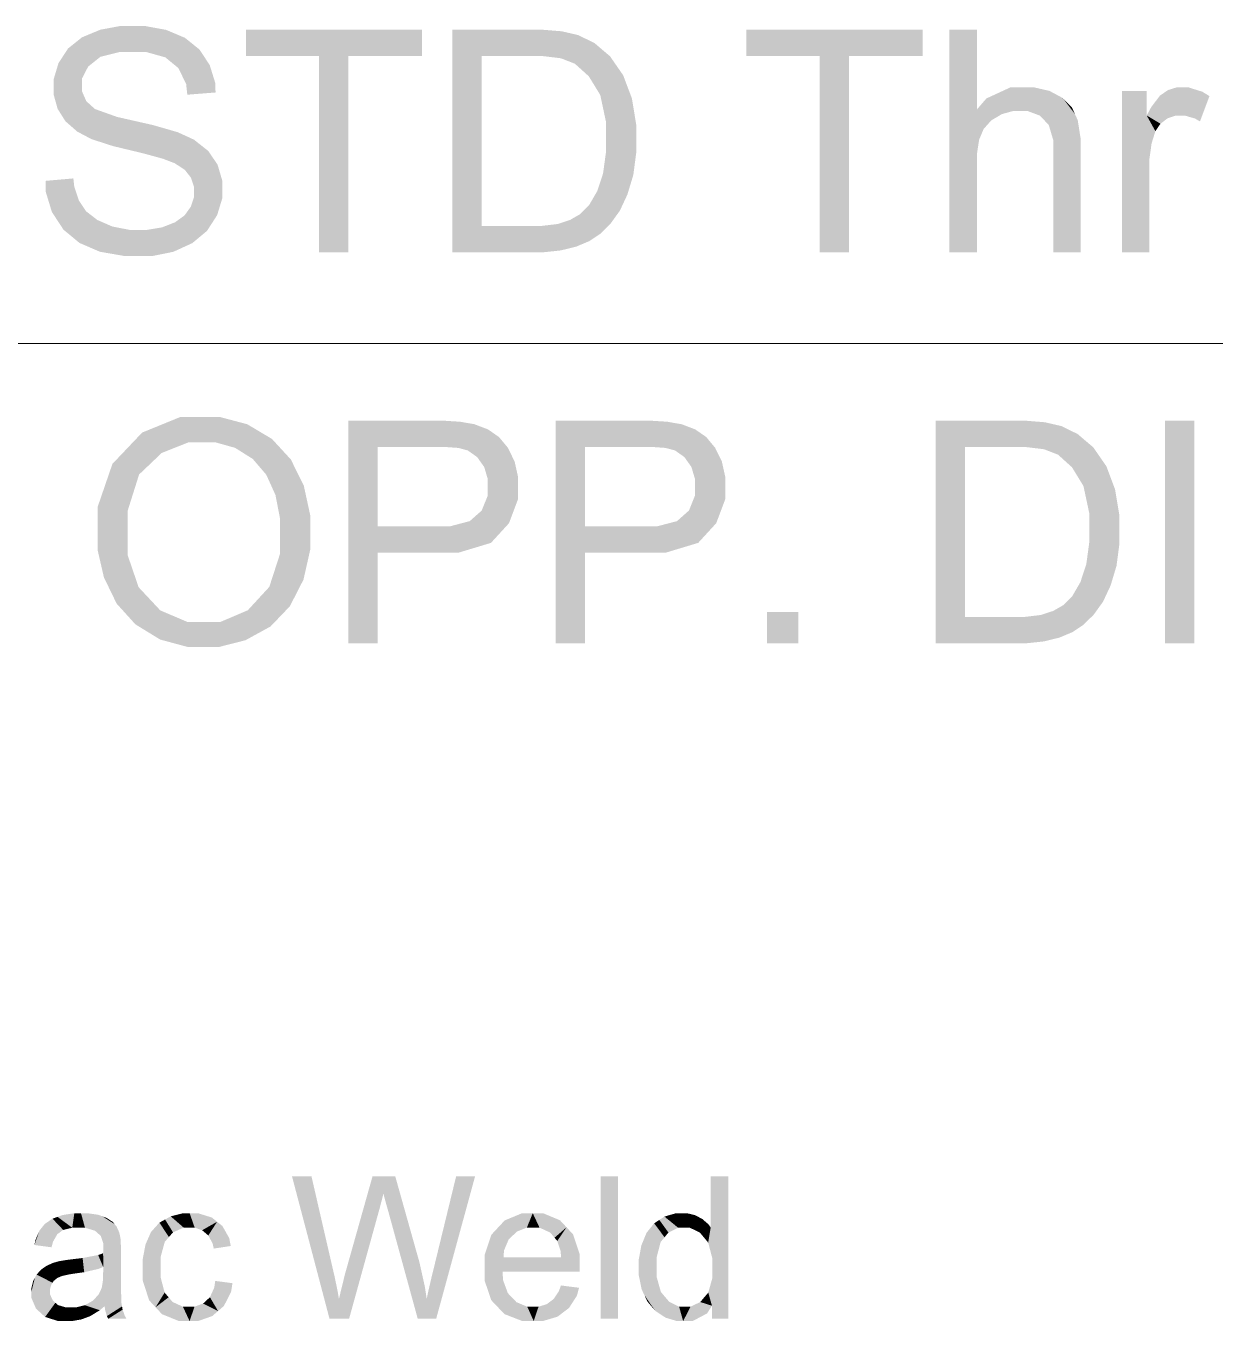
# Model space of a CAD drawing. Header units: millimetres. Extents: x 2 to 579, y 1 to 405.
# Drawn here: x 223.32 to 230.53, y 93.76 to 101.61 of the extents above; entities that cross this region are included whole.
import ezdxf

# ---------------------------------------------------------------- set-up
doc = ezdxf.new("R2010")
doc.units = ezdxf.units.MM
doc.linetypes.add('XKITLINE00', pattern=[0])
doc.layers.add('LinkedObject', color=7, linetype='Continuous', lineweight=0)

# ---------------------------------------------------------------- blocks, each defined once
blk = doc.blocks.new('*A4')
at = {"layer": 'LinkedObject'}
for points in [[(223.6562, 101.545), (223.7302, 101.3968), (223.5716, 101.4775)], [(223.7672, 101.4265), (223.6562, 101.545), (223.7119, 101.5681)], [(223.7302, 101.3968), (223.6562, 101.545), (223.7672, 101.4265)], [(223.7675, 101.5911), (223.8852, 101.4562), (223.7119, 101.5681)], [(223.7119, 101.5681), (223.8852, 101.4562), (223.7672, 101.4265)], [(223.8912, 101.6142), (223.8852, 101.4562), (223.7675, 101.5911)], [(223.9593, 101.6142), (223.8852, 101.4562), (223.8912, 101.6142)], [(223.8852, 101.4562), (223.9593, 101.6142), (223.9662, 101.4562)], [(223.9593, 101.6142), (224.0439, 101.4562), (223.9662, 101.4562)], [(224.1665, 101.59), (223.9593, 101.6142), (224.0343, 101.6142)], [(224.2238, 101.5658), (223.9593, 101.6142), (224.1665, 101.59)], [(224.1615, 101.4235), (223.9593, 101.6142), (224.2238, 101.5658)], [(224.0439, 101.4562), (223.9593, 101.6142), (224.1615, 101.4235)], [(224.2238, 101.5658), (224.2013, 101.3907), (224.1615, 101.4235)], [(224.281, 101.5416), (224.2013, 101.3907), (224.2238, 101.5658)], [(224.2013, 101.3907), (224.281, 101.5416), (224.2411, 101.358)], [(224.2411, 101.358), (224.281, 101.5416), (224.3999, 101.4234)], [(224.3999, 101.4234), (224.281, 101.5416), (224.3691, 101.4704)], [(224.6497, 101.5912), (225.0939, 101.4319), (224.6497, 101.4319)], [(225.2721, 101.4319), (225.0939, 101.4319), (224.6497, 101.5912)], [(225.2721, 101.4319), (224.6497, 101.5912), (225.7189, 101.5912)], [(225.2721, 101.4319), (225.7189, 101.5912), (225.7189, 101.4319)], [(225.9025, 101.5912), (226.0807, 101.4319), (225.9025, 100.2412)], [(226.3644, 101.4319), (225.9025, 101.5912), (226.3672, 101.5912)], [(226.0807, 101.4319), (225.9025, 101.5912), (226.3644, 101.4319)], [(226.3672, 101.5912), (226.444, 101.4319), (226.3644, 101.4319)], [(226.4458, 101.5912), (226.444, 101.4319), (226.3672, 101.5912)], [(226.4458, 101.5912), (226.5596, 101.4181), (226.444, 101.4319)], [(226.5659, 101.5815), (226.5596, 101.4181), (226.4458, 101.5912)], [(226.6073, 101.5719), (226.5596, 101.4181), (226.5659, 101.5815)], [(226.6073, 101.5719), (226.5955, 101.4043), (226.5596, 101.4181)], [(226.5955, 101.4043), (226.6073, 101.5719), (226.6452, 101.3849)], [(226.7641, 101.5102), (226.6073, 101.5719), (226.6652, 101.5585)], [(226.8051, 101.4752), (226.6073, 101.5719), (226.7641, 101.5102)], [(226.7297, 101.3087), (226.6073, 101.5719), (226.8051, 101.4752)], [(226.6452, 101.3849), (226.6073, 101.5719), (226.7297, 101.3087)], [(227.6859, 101.5912), (228.13, 101.4319), (227.6859, 101.4319)], [(228.3082, 101.4319), (228.13, 101.4319), (227.6859, 101.5912)], [(228.3082, 101.4319), (227.6859, 101.5912), (228.7551, 101.5912)], [(228.3082, 101.4319), (228.7551, 101.5912), (228.7551, 101.4319)], [(229.0831, 101.5912), (228.9171, 100.2412), (228.9171, 101.5912)], [(229.0831, 101.1068), (228.9171, 100.2412), (229.0831, 101.5912)], [(223.5716, 101.4775), (223.7302, 101.3968), (223.5426, 101.433)], [(226.8051, 101.4752), (226.7645, 101.2519), (226.7297, 101.3087)], [(226.8584, 101.43), (226.7645, 101.2519), (226.8051, 101.4752)], [(223.5426, 101.433), (223.4847, 101.2418), (223.5136, 101.3886)], [(223.6932, 101.3671), (223.4847, 101.2418), (223.5426, 101.433)], [(223.5136, 101.3886), (223.4847, 101.2418), (223.4847, 101.2929)], [(223.5426, 101.433), (223.7302, 101.3968), (223.6932, 101.3671)], [(224.3999, 101.4234), (224.2878, 101.2611), (224.2411, 101.358)], [(224.4307, 101.3764), (224.2878, 101.2611), (224.3999, 101.4234)], [(225.0939, 100.2412), (225.2721, 101.4319), (225.2721, 100.2412)], [(225.0939, 101.4319), (225.2721, 101.4319), (225.0939, 100.2412)], [(225.9025, 100.2412), (226.0807, 101.4319), (226.0807, 100.4005)], [(226.9383, 101.3147), (226.7645, 101.2519), (226.8584, 101.43)], [(228.13, 100.2412), (228.3082, 101.4319), (228.3082, 100.2412)], [(228.13, 101.4319), (228.3082, 101.4319), (228.13, 100.2412)], [(223.6561, 101.2955), (223.4847, 101.2418), (223.6932, 101.3671)], [(224.4638, 101.2699), (224.2878, 101.2611), (224.4307, 101.3764)], [(226.7645, 101.2519), (226.9383, 101.3147), (226.7993, 101.195)], [(226.7993, 101.195), (226.9383, 101.3147), (226.9647, 101.2445)], [(223.4847, 101.2418), (223.6561, 101.2955), (223.6561, 101.2536)], [(223.6561, 101.2172), (223.4847, 101.2418), (223.6561, 101.2536)], [(223.4847, 101.2418), (223.6561, 101.2172), (223.4847, 101.1952)], [(224.4661, 101.2105), (224.2878, 101.2611), (224.4638, 101.2699)], [(224.2878, 101.2611), (224.4661, 101.2105), (224.2947, 101.197)], [(226.9647, 101.2445), (226.834, 101.0322), (226.7993, 101.195)], [(226.9912, 101.1743), (226.834, 101.0322), (226.9647, 101.2445)], [(229.287, 101.2416), (229.0831, 101.1068), (229.141, 101.1742)], [(229.3752, 101.2416), (229.0831, 101.1068), (229.287, 101.2416)], [(229.3041, 101.0985), (229.0831, 101.1068), (229.3752, 101.2416)], [(229.3041, 101.0985), (229.3752, 101.2416), (229.3408, 101.0985)], [(229.3408, 101.0985), (229.3752, 101.2416), (229.3898, 101.0985)], [(229.3752, 101.2416), (229.4657, 101.0701), (229.3898, 101.0985)], [(229.4294, 101.2416), (229.4657, 101.0701), (229.3752, 101.2416)], [(229.5235, 101.2201), (229.4657, 101.0701), (229.4294, 101.2416)], [(230.2953, 101.2416), (230.3154, 101.0701), (230.2423, 101.225)], [(230.3242, 101.2416), (230.3154, 101.0701), (230.2953, 101.2416)], [(230.3242, 101.2416), (230.3456, 101.0701), (230.3154, 101.0701)], [(230.4508, 101.215), (230.3242, 101.2416), (230.3659, 101.2416)], [(230.4939, 101.1885), (230.3242, 101.2416), (230.4508, 101.215)], [(230.4061, 101.0526), (230.3242, 101.2416), (230.4939, 101.1885)], [(230.3456, 101.0701), (230.3242, 101.2416), (230.4061, 101.0526)], [(223.4847, 101.1952), (223.6561, 101.2172), (223.5083, 101.1111)], [(223.5083, 101.1111), (223.6561, 101.2172), (223.5319, 101.0736)], [(223.5319, 101.0736), (223.6561, 101.2172), (223.6823, 101.1573)], [(223.6823, 101.1573), (223.6274, 100.9731), (223.5319, 101.0736)], [(223.7086, 101.1338), (223.6274, 100.9731), (223.6823, 101.1573)], [(227.0176, 101.0138), (226.834, 101.0322), (226.9912, 101.1743)], [(229.5634, 101.1987), (229.4657, 101.0701), (229.5235, 101.2201)], [(229.5634, 101.1987), (229.4925, 101.0418), (229.4657, 101.0701)], [(229.6034, 101.1773), (229.4925, 101.0418), (229.5634, 101.1987)], [(229.4925, 101.0418), (229.6034, 101.1773), (229.5193, 101.0135)], [(229.5193, 101.0135), (229.6034, 101.1773), (229.6778, 101.0804)], [(229.6778, 101.0804), (229.6034, 101.1773), (229.6606, 101.1181)], [(229.9633, 101.22), (230.1132, 101.071), (229.9633, 100.2412)], [(230.1132, 101.071), (229.9633, 101.22), (230.1132, 101.22)], [(230.2182, 101.2084), (230.1132, 101.071), (230.1941, 101.1918)], [(230.2884, 101.0701), (230.1132, 101.071), (230.2182, 101.2084)], [(230.1941, 101.1918), (230.1132, 101.071), (230.1416, 101.1231)], [(230.2423, 101.225), (230.3154, 101.0701), (230.2182, 101.2084)], [(230.2182, 101.2084), (230.3154, 101.0701), (230.2884, 101.0701)], [(230.4061, 101.0526), (230.4939, 101.1885), (230.4363, 101.0351)], [(223.5319, 101.0736), (223.6274, 100.9731), (223.5556, 101.036)], [(223.6274, 100.9731), (223.7086, 101.1338), (223.6756, 100.9478)], [(223.6756, 100.9478), (223.7086, 101.1338), (223.7343, 101.1103)], [(223.6756, 100.9478), (223.7343, 101.1103), (223.7128, 100.9279)], [(223.7128, 100.9279), (223.7343, 101.1103), (223.8429, 100.8858)], [(223.8429, 100.8858), (223.7343, 101.1103), (223.8689, 101.0622)], [(229.0831, 100.8337), (228.9171, 100.2412), (229.0831, 101.1068)], [(229.0831, 100.8337), (229.0831, 101.1068), (229.0969, 100.924)], [(229.0969, 100.924), (229.0831, 101.1068), (229.1106, 100.9567)], [(229.1106, 100.9567), (229.0831, 101.1068), (229.1244, 100.9893)], [(229.1244, 100.9893), (229.0831, 101.1068), (229.1705, 101.0411)], [(229.1705, 101.0411), (229.0831, 101.1068), (229.2028, 101.0602)], [(229.2028, 101.0602), (229.0831, 101.1068), (229.2351, 101.0793)], [(229.2351, 101.0793), (229.0831, 101.1068), (229.3041, 101.0985)], [(229.6778, 101.0804), (229.5462, 100.923), (229.5193, 101.0135)], [(229.695, 101.0426), (229.5462, 100.923), (229.6778, 101.0804)], [(229.9633, 100.2412), (230.1132, 101.071), (230.1294, 100.2412)], [(230.1132, 101.071), (230.1294, 100.7533), (230.1294, 100.2412)], [(230.1294, 100.7533), (230.1132, 101.071), (230.1294, 100.8058)], [(230.1294, 100.8058), (230.1132, 101.071), (230.1431, 100.9025)], [(230.1431, 100.9025), (230.1132, 101.071), (230.1569, 100.9467)], [(230.1569, 100.9467), (230.1132, 101.071), (230.1661, 100.9757)], [(230.1661, 100.9757), (230.1132, 101.071), (230.1968, 101.0211)], [(230.1968, 101.0211), (230.1132, 101.071), (230.2183, 101.0374)], [(230.2183, 101.0374), (230.1132, 101.071), (230.2399, 101.0538)], [(230.2399, 101.0538), (230.1132, 101.071), (230.2884, 101.0701)], [(223.8429, 100.8858), (223.8689, 101.0622), (223.9358, 100.8634)], [(223.9358, 100.8634), (223.8689, 101.0622), (223.9777, 101.0375)], [(223.9358, 100.8634), (223.9777, 101.0375), (224.0288, 100.8411)], [(224.0288, 100.8411), (223.9777, 101.0375), (224.0865, 101.0129)], [(224.0288, 100.8411), (224.0865, 101.0129), (224.1488, 100.8082)], [(224.1488, 100.8082), (224.0865, 101.0129), (224.176, 100.7976)], [(224.176, 100.7976), (224.0865, 101.0129), (224.2183, 100.7815)], [(224.2358, 100.9699), (224.2183, 100.7815), (224.0865, 101.0129)], [(227.0176, 100.9236), (226.834, 101.0322), (227.0176, 101.0138)], [(226.834, 101.0322), (227.0176, 100.9236), (226.834, 100.9263)], [(229.7122, 100.933), (229.5462, 100.923), (229.695, 101.0426)], [(224.2764, 100.9515), (224.2183, 100.7815), (224.2358, 100.9699)], [(224.2183, 100.7815), (224.2764, 100.9515), (224.2793, 100.7417)], [(224.2793, 100.7417), (224.2764, 100.9515), (224.3353, 100.9243)], [(224.2793, 100.7417), (224.3353, 100.9243), (224.2979, 100.718)], [(224.2979, 100.718), (224.3353, 100.9243), (224.3165, 100.6943)], [(224.3353, 100.9243), (224.4504, 100.8139), (224.3165, 100.6943)], [(224.4504, 100.8139), (224.3353, 100.9243), (224.4223, 100.8555)], [(227.0176, 100.9236), (226.834, 100.8499), (226.834, 100.9263)], [(227.0176, 100.8467), (226.834, 100.8499), (227.0176, 100.9236)], [(229.7122, 100.8611), (229.5462, 100.923), (229.7122, 100.933)], [(229.5462, 100.923), (229.7122, 100.8611), (229.5462, 100.8609)], [(226.834, 100.8499), (227.0176, 100.8467), (226.8163, 100.7198)], [(226.8163, 100.7198), (227.0176, 100.8467), (226.9817, 100.651)], [(226.9817, 100.651), (227.0176, 100.8467), (226.9997, 100.7104)], [(229.0831, 100.7762), (228.9171, 100.2412), (229.0831, 100.8337)], [(229.5462, 100.2412), (229.7122, 100.8611), (229.7122, 100.2412)], [(229.5462, 100.8609), (229.7122, 100.8611), (229.5462, 100.2412)], [(224.3165, 100.6943), (224.4504, 100.8139), (224.3352, 100.6389)], [(224.3352, 100.6389), (224.4504, 100.8139), (224.4785, 100.7723)], [(224.3352, 100.6389), (224.4785, 100.7723), (224.3352, 100.6071)], [(224.3352, 100.6071), (224.4785, 100.7723), (224.3352, 100.5758)], [(224.4785, 100.7723), (224.5066, 100.6221), (224.3352, 100.5758)], [(224.5066, 100.6221), (224.4785, 100.7723), (224.5066, 100.6764)], [(228.9171, 100.2412), (229.0831, 100.7762), (229.0831, 100.2412)], [(223.6094, 100.6387), (223.4347, 100.6746), (223.6035, 100.6894)], [(226.9817, 100.651), (226.7986, 100.6662), (226.8163, 100.7198)], [(223.4347, 100.6746), (223.5087, 100.4321), (223.4366, 100.6069)], [(223.6094, 100.6387), (223.5087, 100.4321), (223.4347, 100.6746)], [(223.4366, 100.6069), (223.5087, 100.4321), (223.4735, 100.4857)], [(223.6372, 100.5554), (223.5087, 100.4321), (223.6094, 100.6387)], [(224.3161, 100.518), (224.5066, 100.6221), (224.4758, 100.4669)], [(224.3352, 100.5758), (224.5066, 100.6221), (224.3161, 100.518)], [(224.4758, 100.4669), (224.5066, 100.6221), (224.5066, 100.5683)], [(226.7313, 100.5271), (226.9817, 100.651), (226.8897, 100.4544)], [(226.7808, 100.6125), (226.9817, 100.651), (226.7313, 100.5271)], [(226.7986, 100.6662), (226.9817, 100.651), (226.7808, 100.6125)], [(226.8897, 100.4544), (226.9817, 100.651), (226.9178, 100.4933)], [(226.9178, 100.4933), (226.9817, 100.651), (226.9638, 100.5916)], [(223.5087, 100.4321), (223.6372, 100.5554), (223.5438, 100.3786)], [(223.5438, 100.3786), (223.6372, 100.5554), (223.6407, 100.2983)], [(223.659, 100.5229), (223.6407, 100.2983), (223.6372, 100.5554)], [(223.6808, 100.4903), (223.6407, 100.2983), (223.659, 100.5229)], [(226.8897, 100.4544), (226.6996, 100.4954), (226.7313, 100.5271)], [(223.6808, 100.4903), (223.7025, 100.2716), (223.6407, 100.2983)], [(223.7485, 100.4378), (223.7025, 100.2716), (223.6808, 100.4903)], [(224.278, 100.465), (224.4451, 100.4193), (224.22, 100.4232)], [(224.2971, 100.4915), (224.4758, 100.4669), (224.278, 100.465)], [(224.4451, 100.4193), (224.278, 100.465), (224.4758, 100.4669)], [(224.3161, 100.518), (224.4758, 100.4669), (224.2971, 100.4915)], [(226.7669, 100.3319), (226.6165, 100.4378), (226.677, 100.4728)], [(226.6996, 100.4954), (226.8003, 100.3542), (226.677, 100.4728)], [(226.677, 100.4728), (226.8003, 100.3542), (226.7669, 100.3319)], [(226.8617, 100.4155), (226.6996, 100.4954), (226.8897, 100.4544)], [(226.8003, 100.3542), (226.6996, 100.4954), (226.8617, 100.4155)], [(223.7025, 100.2716), (223.7485, 100.4378), (223.7642, 100.2449)], [(223.7944, 100.4177), (223.7642, 100.2449), (223.7485, 100.4378)], [(223.8403, 100.3976), (223.7642, 100.2449), (223.7944, 100.4177)], [(223.8403, 100.3976), (223.9174, 100.2183), (223.7642, 100.2449)], [(223.9436, 100.3776), (223.9174, 100.2183), (223.8403, 100.3976)], [(223.9436, 100.3776), (224.0088, 100.2183), (223.9174, 100.2183)], [(224.001, 100.3776), (224.0088, 100.2183), (223.9436, 100.3776)], [(224.001, 100.3776), (224.0809, 100.2183), (224.0088, 100.2183)], [(224.052, 100.3776), (224.0809, 100.2183), (224.001, 100.3776)], [(224.1419, 100.3928), (224.2683, 100.2711), (224.052, 100.3776)], [(224.052, 100.3776), (224.2683, 100.2711), (224.0809, 100.2183)], [(224.1809, 100.408), (224.4143, 100.3716), (224.1419, 100.3928)], [(224.3259, 100.2976), (224.1419, 100.3928), (224.4143, 100.3716)], [(224.2683, 100.2711), (224.1419, 100.3928), (224.3259, 100.2976)], [(224.22, 100.4232), (224.4143, 100.3716), (224.1809, 100.408)], [(224.22, 100.4232), (224.4451, 100.4193), (224.4143, 100.3716)], [(226.0807, 100.4005), (226.3892, 100.2412), (225.9025, 100.2412)], [(226.369, 100.4005), (226.3892, 100.2412), (226.0807, 100.4005)], [(226.369, 100.4005), (226.4504, 100.2412), (226.3892, 100.2412)], [(226.4357, 100.4005), (226.4504, 100.2412), (226.369, 100.4005)], [(226.6059, 100.2642), (226.4357, 100.4005), (226.5405, 100.4129)], [(226.5588, 100.2527), (226.4357, 100.4005), (226.6059, 100.2642)], [(226.4504, 100.2412), (226.4357, 100.4005), (226.5588, 100.2527)], [(226.5785, 100.4254), (226.6059, 100.2642), (226.5405, 100.4129)], [(226.6165, 100.4378), (226.6059, 100.2642), (226.5785, 100.4254)], [(226.6059, 100.2642), (226.6165, 100.4378), (226.6531, 100.2757)], [(226.7336, 100.3096), (226.6165, 100.4378), (226.7669, 100.3319)], [(226.6531, 100.2757), (226.6165, 100.4378), (226.7336, 100.3096)], [(224.0809, 100.2183), (224.2683, 100.2711), (224.2106, 100.2447)], [(224.2538, 99.2435), (223.9307, 99.0535), (224.0209, 99.1485)], [(224.3965, 99.2435), (223.9307, 99.0535), (224.2538, 99.2435)], [(224.3025, 99.0896), (223.9307, 99.0535), (224.3965, 99.2435)], [(224.3025, 99.0896), (224.3965, 99.2435), (224.3974, 99.0896)], [(224.3965, 99.2435), (224.4642, 99.0896), (224.3974, 99.0896)], [(224.6584, 99.1989), (224.3965, 99.2435), (224.4899, 99.2435)], [(224.7334, 99.1543), (224.3965, 99.2435), (224.6584, 99.1989)], [(224.5847, 99.0558), (224.3965, 99.2435), (224.7334, 99.1543)], [(224.4642, 99.0896), (224.3965, 99.2435), (224.5847, 99.0558)], [(225.4499, 98.5793), (225.2717, 97.8706), (225.2717, 99.2206)], [(225.2717, 99.2206), (225.4499, 99.0613), (225.4499, 98.5793)], [(225.7948, 99.0613), (225.2717, 99.2206), (225.7801, 99.2206)], [(225.4499, 99.0613), (225.2717, 99.2206), (225.7948, 99.0613)], [(225.7801, 99.2206), (225.8555, 99.0613), (225.7948, 99.0613)], [(225.8472, 99.2206), (225.8555, 99.0613), (225.7801, 99.2206)], [(225.8472, 99.2206), (225.9388, 99.0553), (225.8555, 99.0613)], [(225.9497, 99.2141), (225.9388, 99.0553), (225.8472, 99.2206)], [(225.9851, 99.2077), (225.9388, 99.0553), (225.9497, 99.2141)], [(225.9851, 99.2077), (225.9613, 99.0493), (225.9388, 99.0553)], [(225.9613, 99.0493), (225.9851, 99.2077), (225.9963, 99.0397)], [(226.1179, 99.1679), (225.9851, 99.2077), (226.0347, 99.1994)], [(226.1515, 99.1447), (225.9851, 99.2077), (226.1179, 99.1679)], [(226.0526, 98.9999), (225.9851, 99.2077), (226.1515, 99.1447)], [(225.9963, 99.0397), (225.9851, 99.2077), (226.0526, 98.9999)], [(226.7067, 98.5793), (226.5285, 97.8706), (226.5285, 99.2206)], [(226.5285, 99.2206), (226.7067, 99.0613), (226.7067, 98.5793)], [(227.0517, 99.0613), (226.5285, 99.2206), (227.0369, 99.2206)], [(226.7067, 99.0613), (226.5285, 99.2206), (227.0517, 99.0613)], [(227.0369, 99.2206), (227.1124, 99.0613), (227.0517, 99.0613)], [(227.104, 99.2206), (227.1124, 99.0613), (227.0369, 99.2206)], [(227.104, 99.2206), (227.1956, 99.0553), (227.1124, 99.0613)], [(227.2065, 99.2141), (227.1956, 99.0553), (227.104, 99.2206)], [(227.2419, 99.2077), (227.1956, 99.0553), (227.2065, 99.2141)], [(227.2419, 99.2077), (227.2182, 99.0493), (227.1956, 99.0553)], [(227.2182, 99.0493), (227.2419, 99.2077), (227.2531, 99.0397)], [(227.3748, 99.1679), (227.2419, 99.2077), (227.2916, 99.1994)], [(227.4083, 99.1447), (227.2419, 99.2077), (227.3748, 99.1679)], [(227.3095, 98.9999), (227.2419, 99.2077), (227.4083, 99.1447)], [(227.2531, 99.0397), (227.2419, 99.2077), (227.3095, 98.9999)], [(228.833, 99.2206), (229.0112, 99.0613), (228.833, 97.8706)], [(229.2948, 99.0613), (228.833, 99.2206), (229.2976, 99.2206)], [(229.0112, 99.0613), (228.833, 99.2206), (229.2948, 99.0613)], [(229.2976, 99.2206), (229.3745, 99.0613), (229.2948, 99.0613)], [(229.3763, 99.2206), (229.3745, 99.0613), (229.2976, 99.2206)], [(229.3763, 99.2206), (229.4901, 99.0475), (229.3745, 99.0613)], [(229.4963, 99.2109), (229.4901, 99.0475), (229.3763, 99.2206)], [(229.5378, 99.2012), (229.4901, 99.0475), (229.4963, 99.2109)], [(229.5378, 99.2012), (229.526, 99.0336), (229.4901, 99.0475)], [(229.526, 99.0336), (229.5378, 99.2012), (229.5757, 99.0143)], [(229.6946, 99.1395), (229.5378, 99.2012), (229.5957, 99.1879)], [(229.7355, 99.1045), (229.5378, 99.2012), (229.6946, 99.1395)], [(229.6602, 98.9381), (229.5378, 99.2012), (229.7355, 99.1045)], [(229.5757, 99.0143), (229.5378, 99.2012), (229.6602, 98.9381)], [(230.4017, 99.2206), (230.2235, 97.8706), (230.2235, 99.2206)], [(230.4017, 97.8706), (230.2235, 97.8706), (230.4017, 99.2206)], [(224.5847, 99.0558), (224.7334, 99.1543), (224.6384, 99.022)], [(224.7334, 99.1543), (224.6921, 98.9882), (224.6384, 99.022)], [(224.6921, 98.9882), (224.7334, 99.1543), (224.7736, 98.893)], [(224.9228, 98.9852), (224.7334, 99.1543), (224.8084, 99.1096)], [(224.9621, 98.9054), (224.7334, 99.1543), (224.9228, 98.9852)], [(224.7736, 98.893), (224.7334, 99.1543), (224.9621, 98.9054)], [(226.1515, 99.1447), (226.074, 98.9697), (226.0526, 98.9999)], [(226.185, 99.1214), (226.074, 98.9697), (226.1515, 99.1447)], [(226.239, 99.0563), (226.074, 98.9697), (226.185, 99.1214)], [(227.4083, 99.1447), (227.3309, 98.9697), (227.3095, 98.9999)], [(227.4419, 99.1214), (227.3309, 98.9697), (227.4083, 99.1447)], [(227.4959, 99.0563), (227.3309, 98.9697), (227.4419, 99.1214)], [(223.9307, 99.0535), (223.7502, 98.5276), (223.8405, 98.9585)], [(224.0023, 98.8943), (223.7502, 98.5276), (223.9307, 99.0535)], [(224.1391, 99.0245), (223.9307, 99.0535), (224.3025, 99.0896)], [(223.9307, 99.0535), (224.1391, 99.0245), (224.0707, 98.9594)], [(224.0023, 98.8943), (223.9307, 99.0535), (224.0707, 98.9594)], [(226.074, 98.9697), (226.239, 99.0563), (226.0954, 98.9396)], [(226.0954, 98.9396), (226.239, 99.0563), (226.2595, 99.0145)], [(227.3309, 98.9697), (227.4959, 99.0563), (227.3522, 98.9396)], [(227.3522, 98.9396), (227.4959, 99.0563), (227.5163, 99.0145)], [(228.833, 97.8706), (229.0112, 99.0613), (229.0112, 98.0299)], [(229.7355, 99.1045), (229.695, 98.8812), (229.6602, 98.9381)], [(229.7889, 99.0594), (229.695, 98.8812), (229.7355, 99.1045)], [(229.8687, 98.9441), (229.695, 98.8812), (229.7889, 99.0594)], [(223.8405, 98.9585), (223.7502, 98.5276), (223.7502, 98.6956)], [(226.2595, 99.0145), (226.1168, 98.8672), (226.0954, 98.9396)], [(226.2799, 98.9726), (226.1168, 98.8672), (226.2595, 99.0145)], [(226.3004, 98.8806), (226.1168, 98.8672), (226.2799, 98.9726)], [(227.5163, 99.0145), (227.3736, 98.8672), (227.3522, 98.9396)], [(227.5368, 98.9726), (227.3736, 98.8672), (227.5163, 99.0145)], [(227.5572, 98.8806), (227.3736, 98.8672), (227.5368, 98.9726)], [(223.9338, 98.6769), (223.7502, 98.5276), (224.0023, 98.8943)], [(224.7736, 98.893), (224.9621, 98.9054), (224.8015, 98.8315)], [(224.9621, 98.9054), (224.8294, 98.7701), (224.8015, 98.8315)], [(224.8294, 98.7701), (224.9621, 98.9054), (224.8572, 98.6263)], [(224.8572, 98.6263), (224.9621, 98.9054), (225.0408, 98.6445)], [(225.0408, 98.6445), (224.9621, 98.9054), (225.0015, 98.8255)], [(226.3004, 98.8304), (226.1168, 98.8672), (226.3004, 98.8806)], [(227.5572, 98.8304), (227.3736, 98.8672), (227.5572, 98.8806)], [(229.695, 98.8812), (229.8687, 98.9441), (229.7297, 98.8244)], [(229.7297, 98.8244), (229.8687, 98.9441), (229.8952, 98.8739)], [(229.8952, 98.8739), (229.7645, 98.6616), (229.7297, 98.8244)], [(229.9216, 98.8037), (229.7645, 98.6616), (229.8952, 98.8739)], [(226.0805, 98.6759), (226.3004, 98.8304), (226.191, 98.5392)], [(226.1168, 98.7665), (226.3004, 98.8304), (226.0805, 98.6759)], [(226.1168, 98.8672), (226.3004, 98.8304), (226.1168, 98.8249)], [(226.3004, 98.8304), (226.1168, 98.7665), (226.1168, 98.8249)], [(226.191, 98.5392), (226.3004, 98.8304), (226.2457, 98.5988)], [(226.2457, 98.5988), (226.3004, 98.8304), (226.3004, 98.7444)], [(227.3373, 98.6759), (227.5572, 98.8304), (227.4478, 98.5392)], [(227.3736, 98.7665), (227.5572, 98.8304), (227.3373, 98.6759)], [(227.3736, 98.8672), (227.5572, 98.8304), (227.3736, 98.8249)], [(227.5572, 98.8304), (227.3736, 98.7665), (227.3736, 98.8249)], [(227.4478, 98.5392), (227.5572, 98.8304), (227.5025, 98.5988)], [(227.5025, 98.5988), (227.5572, 98.8304), (227.5572, 98.7444)], [(229.9481, 98.6432), (229.7645, 98.6616), (229.9216, 98.8037)], [(223.7502, 98.5276), (223.9338, 98.6769), (223.9338, 98.5246)], [(224.8572, 98.544), (225.0408, 98.6445), (225.0408, 98.5433)], [(224.8572, 98.6263), (225.0408, 98.6445), (224.8572, 98.544)], [(226.0441, 98.6437), (226.191, 98.5392), (226.0078, 98.6115)], [(226.191, 98.5392), (226.0441, 98.6437), (226.0805, 98.6759)], [(227.301, 98.6437), (227.4478, 98.5392), (227.2646, 98.6115)], [(227.4478, 98.5392), (227.301, 98.6437), (227.3373, 98.6759)], [(229.9481, 98.5529), (229.7645, 98.6616), (229.9481, 98.6432)], [(229.7645, 98.6616), (229.9481, 98.5529), (229.7645, 98.5557)], [(225.4499, 98.5793), (225.4499, 98.42), (225.2717, 97.8706)], [(225.7956, 98.42), (225.4499, 98.5793), (225.7985, 98.5793)], [(225.4499, 98.42), (225.4499, 98.5793), (225.7956, 98.42)], [(225.885, 98.5793), (226.191, 98.5392), (225.7956, 98.42)], [(225.885, 98.5793), (225.7956, 98.42), (225.7985, 98.5793)], [(226.0078, 98.6115), (226.191, 98.5392), (225.885, 98.5793)], [(226.7067, 98.5793), (226.7067, 98.42), (226.5285, 97.8706)], [(227.0525, 98.42), (226.7067, 98.5793), (227.0554, 98.5793)], [(226.7067, 98.42), (226.7067, 98.5793), (227.0525, 98.42)], [(227.1418, 98.5793), (227.4478, 98.5392), (227.0525, 98.42)], [(227.1418, 98.5793), (227.0525, 98.42), (227.0554, 98.5793)], [(227.2646, 98.6115), (227.4478, 98.5392), (227.1418, 98.5793)], [(229.9481, 98.5529), (229.7645, 98.4793), (229.7645, 98.5557)], [(223.7502, 98.5276), (223.9338, 98.4027), (223.7502, 98.4388)], [(223.9338, 98.4027), (223.7502, 98.5276), (223.9338, 98.5246)], [(224.792, 98.2127), (225.0408, 98.5433), (224.958, 98.1761)], [(224.8572, 98.4138), (225.0408, 98.5433), (224.792, 98.2127)], [(225.0408, 98.5433), (224.8572, 98.4138), (224.8572, 98.544)], [(224.958, 98.1761), (225.0408, 98.5433), (224.9994, 98.2571)], [(224.9994, 98.2571), (225.0408, 98.5433), (225.0408, 98.4407)], [(225.7956, 98.42), (226.191, 98.5392), (225.9386, 98.42)], [(225.9386, 98.42), (226.191, 98.5392), (226.1363, 98.4796)], [(227.0525, 98.42), (227.4478, 98.5392), (227.1954, 98.42)], [(227.1954, 98.42), (227.4478, 98.5392), (227.3931, 98.4796)], [(229.7645, 98.4793), (229.9481, 98.476), (229.7468, 98.3492)], [(229.9481, 98.476), (229.7645, 98.4793), (229.9481, 98.5529)], [(223.7502, 98.4388), (223.9338, 98.4027), (223.7889, 98.2704)], [(223.7889, 98.2704), (223.9338, 98.4027), (223.8276, 98.1909)], [(223.8276, 98.1909), (223.9338, 98.4027), (223.9995, 98.2107)], [(225.2717, 97.8706), (225.4499, 98.42), (225.4499, 97.8706)], [(226.5285, 97.8706), (226.7067, 98.42), (226.7067, 97.8706)], [(229.7468, 98.3492), (229.9481, 98.476), (229.9122, 98.2804)], [(229.9122, 98.2804), (229.9481, 98.476), (229.9301, 98.3398)], [(229.9122, 98.2804), (229.729, 98.2956), (229.7468, 98.3492)], [(229.6618, 98.1565), (229.9122, 98.2804), (229.8202, 98.0837)], [(229.7113, 98.2419), (229.9122, 98.2804), (229.6618, 98.1565)], [(229.729, 98.2956), (229.9122, 98.2804), (229.7113, 98.2419)], [(229.8202, 98.0837), (229.9122, 98.2804), (229.8483, 98.1227)], [(229.8483, 98.1227), (229.9122, 98.2804), (229.8943, 98.221)], [(223.9995, 98.2107), (223.9799, 97.9857), (223.8276, 98.1909)], [(223.8276, 98.1909), (223.9799, 97.9857), (223.8662, 98.1113)], [(224.0652, 98.1405), (223.9799, 97.9857), (223.9995, 98.2107)], [(224.958, 98.1761), (224.7268, 98.1419), (224.792, 98.2127)], [(224.9166, 98.0952), (224.7268, 98.1419), (224.958, 98.1761)], [(223.9799, 97.9857), (224.0652, 98.1405), (224.0549, 97.9396)], [(224.0549, 97.9396), (224.0652, 98.1405), (224.1308, 98.0703)], [(224.7268, 98.1419), (224.7992, 97.9725), (224.6616, 98.071)], [(224.7992, 97.9725), (224.7268, 98.1419), (224.9166, 98.0952)], [(229.6974, 97.9613), (229.5469, 98.0672), (229.6075, 98.1022)], [(229.63, 98.1247), (229.7307, 97.9836), (229.6075, 98.1022)], [(229.6075, 98.1022), (229.7307, 97.9836), (229.6974, 97.9613)], [(229.8202, 98.0837), (229.63, 98.1247), (229.6618, 98.1565)], [(229.7921, 98.0448), (229.63, 98.1247), (229.8202, 98.0837)], [(229.7307, 97.9836), (229.63, 98.1247), (229.7921, 98.0448)], [(224.1308, 98.0703), (224.3955, 97.8476), (224.0549, 97.9396)], [(224.2955, 98.0002), (224.3955, 97.8476), (224.1308, 98.0703)], [(224.7232, 97.9309), (224.4955, 98.0002), (224.6616, 98.071)], [(224.6616, 98.071), (224.7992, 97.9725), (224.7232, 97.9309)], [(228, 98.0596), (227.811, 97.8706), (227.811, 98.0596)], [(228, 97.8706), (227.811, 97.8706), (228, 98.0596)], [(229.0112, 98.0299), (229.3197, 97.8706), (228.833, 97.8706)], [(229.2994, 98.0299), (229.3197, 97.8706), (229.0112, 98.0299)], [(229.2994, 98.0299), (229.3809, 97.8706), (229.3197, 97.8706)], [(229.3662, 98.0299), (229.3809, 97.8706), (229.2994, 98.0299)], [(229.5364, 97.8936), (229.3662, 98.0299), (229.4709, 98.0423)], [(229.4892, 97.8821), (229.3662, 98.0299), (229.5364, 97.8936)], [(229.3809, 97.8706), (229.3662, 98.0299), (229.4892, 97.8821)], [(229.5089, 98.0547), (229.5364, 97.8936), (229.4709, 98.0423)], [(229.5469, 98.0672), (229.5364, 97.8936), (229.5089, 98.0547)], [(229.5364, 97.8936), (229.5469, 98.0672), (229.5835, 97.9051)], [(229.664, 97.9389), (229.5469, 98.0672), (229.6974, 97.9613)], [(229.5835, 97.9051), (229.5469, 98.0672), (229.664, 97.9389)], [(224.0549, 97.9396), (224.3955, 97.8476), (224.13, 97.8936)], [(224.3955, 97.8476), (224.2955, 98.0002), (224.3946, 98.0002)], [(224.4955, 98.0002), (224.3955, 97.8476), (224.3946, 98.0002)], [(224.3955, 97.8476), (224.4955, 98.0002), (224.4834, 97.8476)], [(224.4834, 97.8476), (224.4955, 98.0002), (224.6473, 97.8893)], [(224.6473, 97.8893), (224.4955, 98.0002), (224.7232, 97.9309)], [(224.13, 97.8936), (224.3955, 97.8476), (224.3003, 97.8476)], [(225.0477, 94.639), (225.1572, 93.775), (224.9297, 94.639)], [(225.1783, 94.0724), (225.1572, 93.775), (225.0477, 94.639)], [(225.4181, 94.639), (225.4579, 94.433), (225.2536, 94.0553)], [(225.4579, 94.433), (225.4181, 94.639), (225.4637, 94.454)], [(225.4637, 94.454), (225.4181, 94.639), (225.4767, 94.5048)], [(225.4767, 94.5048), (225.4181, 94.639), (225.484, 94.5347)], [(225.5558, 94.639), (225.484, 94.5347), (225.4181, 94.639)], [(225.484, 94.5347), (225.5558, 94.639), (225.4862, 94.525)], [(225.4862, 94.525), (225.5558, 94.639), (225.5001, 94.4742)], [(225.5001, 94.4742), (225.5558, 94.639), (225.5119, 94.433)], [(225.5119, 94.433), (225.5558, 94.639), (225.6789, 94.2012)], [(226.04, 94.639), (225.7899, 94.0835), (225.9251, 94.639)], [(225.804, 93.775), (225.7899, 94.0835), (226.04, 94.639)], [(226.9074, 94.639), (226.8012, 93.775), (226.8012, 94.639)], [(226.9074, 93.775), (226.8012, 93.775), (226.9074, 94.639)], [(227.5753, 94.639), (227.469, 94.3288), (227.469, 94.639)], [(227.5753, 94.639), (227.4785, 94.1428), (227.469, 94.3288)], [(227.4785, 94.1428), (227.5753, 94.639), (227.5753, 93.775)], [(223.5079, 94.3931), (223.5418, 94.314), (223.4772, 94.3821)], [(223.6095, 94.4152), (223.5079, 94.3931), (223.5385, 94.4042)], [(223.5969, 94.3271), (223.5079, 94.3931), (223.6095, 94.4152)], [(223.5418, 94.314), (223.5079, 94.3931), (223.5969, 94.3271)], [(223.5969, 94.3271), (223.6095, 94.4152), (223.6343, 94.3271)], [(223.6343, 94.3271), (223.6095, 94.4152), (223.6743, 94.3271)], [(223.6499, 94.4152), (223.6743, 94.3271), (223.6095, 94.4152)], [(223.7551, 94.4058), (223.6499, 94.4152), (223.6899, 94.4152)], [(223.7801, 94.3963), (223.6499, 94.4152), (223.7551, 94.4058)], [(223.7346, 94.3091), (223.6499, 94.4152), (223.7801, 94.3963)], [(223.6743, 94.3271), (223.6499, 94.4152), (223.7346, 94.3091)], [(223.7346, 94.3091), (223.7801, 94.3963), (223.7549, 94.2912)], [(223.7549, 94.2912), (223.7801, 94.3963), (223.7699, 94.278)], [(223.7801, 94.3963), (223.7849, 94.2324), (223.7699, 94.278)], [(223.8538, 94.3489), (223.7849, 94.2324), (223.7801, 94.3963)], [(223.842, 94.3632), (223.7801, 94.3963), (223.8052, 94.3869)], [(223.8538, 94.3489), (223.7801, 94.3963), (223.842, 94.3632)], [(224.1941, 94.3962), (224.2731, 94.3279), (224.1598, 94.3772)], [(224.2686, 94.4152), (224.2731, 94.3279), (224.1941, 94.3962)], [(224.3089, 94.4152), (224.2731, 94.3279), (224.2686, 94.4152)], [(224.2731, 94.3279), (224.3089, 94.4152), (224.3131, 94.3279)], [(224.3089, 94.4152), (224.3395, 94.3279), (224.3131, 94.3279)], [(224.443, 94.3893), (224.3089, 94.4152), (224.3597, 94.4152)], [(224.4753, 94.3635), (224.3089, 94.4152), (224.443, 94.3893)], [(224.3847, 94.312), (224.3089, 94.4152), (224.4753, 94.3635)], [(224.3395, 94.3279), (224.3089, 94.4152), (224.3847, 94.312)], [(225.2536, 94.0553), (225.4579, 94.433), (225.2758, 93.775)], [(225.6789, 94.2012), (225.6924, 93.775), (225.5119, 94.433)], [(226.3898, 94.4152), (226.2197, 94.3716), (226.3251, 94.4152)], [(226.354, 94.3279), (226.2197, 94.3716), (226.3898, 94.4152)], [(226.354, 94.3279), (226.3898, 94.4152), (226.3905, 94.3279)], [(226.3898, 94.4152), (226.4309, 94.3279), (226.3905, 94.3279)], [(226.5549, 94.3725), (226.3898, 94.4152), (226.4525, 94.4152)], [(226.5947, 94.3297), (226.3898, 94.4152), (226.5549, 94.3725)], [(226.4965, 94.2973), (226.3898, 94.4152), (226.5947, 94.3297)], [(226.4309, 94.3279), (226.3898, 94.4152), (226.4965, 94.2973)], [(227.1885, 94.3949), (227.2718, 94.3271), (227.1574, 94.3745)], [(227.2582, 94.4152), (227.2718, 94.3271), (227.1885, 94.3949)], [(227.2967, 94.4152), (227.2718, 94.3271), (227.2582, 94.4152)], [(227.2718, 94.3271), (227.2967, 94.4152), (227.3071, 94.3271)], [(227.2967, 94.4152), (227.3433, 94.3271), (227.3071, 94.3271)], [(227.325, 94.4152), (227.3433, 94.3271), (227.2967, 94.4152)], [(227.3752, 94.4032), (227.3433, 94.3271), (227.325, 94.4152)], [(227.3973, 94.3912), (227.3433, 94.3271), (227.3752, 94.4032)], [(223.4142, 94.3301), (223.3676, 94.2225), (223.398, 94.3096)], [(223.5062, 94.288), (223.3676, 94.2225), (223.4142, 94.3301)], [(223.4304, 94.3505), (223.5418, 94.314), (223.4142, 94.3301)], [(223.5062, 94.288), (223.4142, 94.3301), (223.524, 94.301)], [(223.524, 94.301), (223.4142, 94.3301), (223.5418, 94.314)], [(223.4772, 94.3821), (223.5418, 94.314), (223.4304, 94.3505)], [(223.8656, 94.3346), (223.7849, 94.2324), (223.8538, 94.3489)], [(223.8821, 94.2985), (223.7849, 94.2324), (223.8656, 94.3346)], [(224.1256, 94.3582), (224.1831, 94.2705), (224.0745, 94.3012)], [(224.2081, 94.2992), (224.1256, 94.3582), (224.1598, 94.3772)], [(224.1831, 94.2705), (224.1256, 94.3582), (224.2081, 94.2992)], [(224.1598, 94.3772), (224.2731, 94.3279), (224.2081, 94.2992)], [(224.3847, 94.312), (224.4753, 94.3635), (224.4034, 94.296)], [(224.4753, 94.3635), (224.422, 94.2801), (224.4034, 94.296)], [(224.422, 94.2801), (224.4753, 94.3635), (224.448, 94.2325)], [(224.448, 94.2325), (224.4753, 94.3635), (224.5582, 94.2165)], [(224.5491, 94.2641), (224.4753, 94.3635), (224.5076, 94.3376)], [(224.5582, 94.2165), (224.4753, 94.3635), (224.5491, 94.2641)], [(226.1791, 94.328), (226.0979, 94.1618), (226.1385, 94.2844)], [(226.2429, 94.2546), (226.0979, 94.1618), (226.1791, 94.328)], [(226.2197, 94.3716), (226.2927, 94.3035), (226.1791, 94.328)], [(226.1791, 94.328), (226.2927, 94.3035), (226.2429, 94.2546)], [(226.2927, 94.3035), (226.2197, 94.3716), (226.354, 94.3279)], [(226.4965, 94.2973), (226.5947, 94.3297), (226.5218, 94.2667)], [(226.5947, 94.3297), (226.5383, 94.2469), (226.5218, 94.2667)], [(226.5383, 94.2469), (226.5947, 94.3297), (226.5583, 94.1877)], [(226.5583, 94.1877), (226.5947, 94.3297), (226.6741, 94.1668)], [(226.6741, 94.1668), (226.5947, 94.3297), (226.6344, 94.287)], [(227.1262, 94.3542), (227.189, 94.2694), (227.0795, 94.2957)], [(227.2127, 94.2982), (227.1262, 94.3542), (227.1574, 94.3745)], [(227.189, 94.2694), (227.1262, 94.3542), (227.2127, 94.2982)], [(227.1574, 94.3745), (227.2718, 94.3271), (227.2127, 94.2982)], [(227.3973, 94.3912), (227.4043, 94.297), (227.3433, 94.3271)], [(227.4193, 94.3793), (227.4043, 94.297), (227.3973, 94.3912)], [(227.4552, 94.3481), (227.4043, 94.297), (227.4193, 94.3793)], [(227.469, 94.3288), (227.4043, 94.297), (227.4552, 94.3481)], [(227.4043, 94.297), (227.469, 94.3288), (227.429, 94.267)], [(227.429, 94.267), (227.469, 94.3288), (227.4538, 94.237)], [(227.469, 94.3288), (227.4785, 94.1428), (227.4538, 94.237)], [(223.398, 94.3096), (223.3676, 94.2225), (223.3747, 94.2558)], [(223.4798, 94.2418), (223.3676, 94.2225), (223.5062, 94.288)], [(223.3676, 94.2225), (223.4798, 94.2418), (223.4713, 94.2087)], [(223.7846, 94.1833), (223.8894, 94.2631), (223.7843, 94.1724)], [(223.7843, 94.1724), (223.8894, 94.2631), (223.7849, 94.0895)], [(223.7849, 94.1971), (223.8894, 94.2631), (223.7846, 94.1833)], [(223.8868, 94.2767), (223.7849, 94.2324), (223.8821, 94.2985)], [(223.7849, 94.2324), (223.8868, 94.2767), (223.8894, 94.2631)], [(223.7849, 94.2324), (223.8894, 94.2631), (223.7849, 94.2001)], [(223.7849, 94.2001), (223.8894, 94.2631), (223.7849, 94.1971)], [(223.8921, 94.2142), (223.7849, 94.0895), (223.8894, 94.2631)], [(224.0578, 94.2632), (224.0243, 94.0858), (224.041, 94.2252)], [(224.1581, 94.2418), (224.0243, 94.0858), (224.0578, 94.2632)], [(224.1331, 94.1509), (224.0243, 94.0858), (224.1581, 94.2418)], [(224.0745, 94.3012), (224.1831, 94.2705), (224.0578, 94.2632)], [(224.0578, 94.2632), (224.1831, 94.2705), (224.1581, 94.2418)], [(226.2154, 94.1892), (226.0979, 94.1618), (226.2429, 94.2546)], [(227.0639, 94.2576), (227.0327, 94.0876), (227.0483, 94.2194)], [(227.1653, 94.2405), (227.0327, 94.0876), (227.0639, 94.2576)], [(227.1416, 94.1496), (227.0327, 94.0876), (227.1653, 94.2405)], [(227.0795, 94.2957), (227.189, 94.2694), (227.0639, 94.2576)], [(227.0639, 94.2576), (227.189, 94.2694), (227.1653, 94.2405)], [(223.754, 94.1618), (223.7849, 94.0895), (223.6596, 94.1436)], [(223.7843, 94.1724), (223.7849, 94.0895), (223.754, 94.1618)], [(223.8921, 94.1788), (223.7843, 94.0506), (223.7849, 94.0895)], [(223.8921, 94.0374), (223.7843, 94.0506), (223.8921, 94.1788)], [(223.8921, 94.1788), (223.7849, 94.0895), (223.8921, 94.2142)], [(224.041, 94.2252), (224.0243, 94.0858), (224.0243, 94.1365)], [(224.448, 94.2325), (224.5582, 94.2165), (224.4554, 94.2009)], [(225.702, 94.1199), (225.6924, 93.775), (225.6789, 94.2012)], [(226.0979, 94.1618), (226.2154, 94.1892), (226.2128, 94.1482)], [(226.2128, 94.1482), (226.0979, 94.0829), (226.0979, 94.1618)], [(226.5583, 94.1877), (226.6741, 94.1668), (226.5618, 94.1482)], [(226.6741, 94.0893), (226.5618, 94.1482), (226.6741, 94.1668)], [(227.0483, 94.2194), (227.0327, 94.0876), (227.0327, 94.1344)], [(223.4848, 94.005), (223.4082, 94.0737), (223.4251, 94.0852)], [(223.442, 94.0967), (223.5057, 94.0222), (223.4251, 94.0852)], [(223.4251, 94.0852), (223.5057, 94.0222), (223.4848, 94.005)], [(223.4801, 94.1141), (223.5057, 94.0222), (223.442, 94.0967)], [(223.5013, 94.12), (223.5057, 94.0222), (223.4801, 94.1141)], [(223.5169, 94.1241), (223.5328, 94.034), (223.5013, 94.12)], [(223.5057, 94.0222), (223.5013, 94.12), (223.5192, 94.0281)], [(223.5192, 94.0281), (223.5013, 94.12), (223.5328, 94.034)], [(223.564, 94.1321), (223.579, 94.0446), (223.5169, 94.1241)], [(223.5169, 94.1241), (223.579, 94.0446), (223.5328, 94.034)], [(223.5954, 94.1359), (223.6117, 94.0494), (223.564, 94.1321)], [(223.564, 94.1321), (223.6117, 94.0494), (223.579, 94.0446)], [(223.6596, 94.1436), (223.6695, 94.0576), (223.5954, 94.1359)], [(223.5954, 94.1359), (223.6695, 94.0576), (223.6117, 94.0494)], [(223.6596, 94.1436), (223.7849, 94.0895), (223.6695, 94.0576)], [(223.6695, 94.0576), (223.7849, 94.0895), (223.7561, 94.0777)], [(224.0243, 94.0858), (224.1331, 94.1509), (224.1331, 94.0888)], [(224.1331, 94.0257), (224.0243, 94.0858), (224.1331, 94.0888)], [(224.0243, 94.0858), (224.1022, 93.8451), (224.0243, 94.0075)], [(224.1331, 94.0257), (224.1022, 93.8451), (224.0243, 94.0858)], [(225.7359, 93.9672), (225.6924, 93.775), (225.702, 94.1199)], [(225.7899, 94.0835), (225.804, 93.775), (225.7768, 94.0305)], [(226.2128, 94.1482), (226.6741, 94.0893), (226.0979, 94.0829)], [(226.6741, 94.0845), (226.0979, 94.0829), (226.6741, 94.0893)], [(226.6739, 94.0704), (226.0979, 94.0829), (226.6741, 94.0845)], [(226.0979, 94.0829), (226.1782, 93.8457), (226.0979, 94.0066)], [(226.2097, 94.0094), (226.1782, 93.8457), (226.0979, 94.0829)], [(226.2097, 94.0094), (226.0979, 94.0829), (226.2067, 94.061)], [(226.6736, 94.061), (226.0979, 94.0829), (226.6739, 94.0704)], [(226.2067, 94.061), (226.0979, 94.0829), (226.6736, 94.061)], [(226.5618, 94.1482), (226.6741, 94.0893), (226.2128, 94.1482)], [(227.0327, 94.0876), (227.1416, 94.1496), (227.1416, 94.0875)], [(227.0327, 94.0876), (227.1416, 94.0274), (227.0327, 94.0396)], [(227.1416, 94.0274), (227.0327, 94.0876), (227.1416, 94.0875)], [(227.4785, 94.1428), (227.5753, 93.775), (227.4785, 94.0786)], [(223.3704, 94.0242), (223.3495, 93.9403), (223.3599, 94.0052)], [(223.47, 93.9823), (223.3495, 93.9403), (223.3704, 94.0242)], [(223.3599, 94.0052), (223.3495, 93.9403), (223.3495, 93.9633)], [(223.3808, 94.0432), (223.4774, 93.9936), (223.3704, 94.0242)], [(223.3704, 94.0242), (223.4774, 93.9936), (223.47, 93.9823)], [(223.4082, 94.0737), (223.4774, 93.9936), (223.3808, 94.0432)], [(223.4774, 93.9936), (223.4082, 94.0737), (223.4848, 94.005)], [(223.7758, 93.9624), (223.8921, 94.0374), (223.8921, 93.9635)], [(223.7843, 94.0155), (223.8921, 94.0374), (223.7758, 93.9624)], [(223.8921, 94.0374), (223.7843, 94.0155), (223.7843, 94.0506)], [(224.0243, 94.0075), (224.1022, 93.8451), (224.0632, 93.8871)], [(224.1572, 93.9341), (224.1022, 93.8451), (224.1331, 94.0257)], [(224.5686, 93.991), (224.4585, 93.965), (224.464, 94.0048)], [(225.1888, 94.0279), (225.1572, 93.775), (225.1783, 94.0724)], [(225.2068, 93.9396), (225.1572, 93.775), (225.1888, 94.0279)], [(225.2507, 94.0447), (225.2758, 93.775), (225.2311, 93.965)], [(225.2536, 94.0553), (225.2758, 93.775), (225.2507, 94.0447)], [(225.7768, 94.0305), (225.804, 93.775), (225.7551, 93.9366)], [(226.0979, 94.0066), (226.1782, 93.8457), (226.138, 93.888)], [(226.2388, 93.9306), (226.1782, 93.8457), (226.2097, 94.0094)], [(227.0327, 94.0396), (227.1416, 94.0274), (227.0499, 93.9546)], [(227.0499, 93.9546), (227.1416, 94.0274), (227.0672, 93.9176)], [(227.0672, 93.9176), (227.1416, 94.0274), (227.1669, 93.9376)], [(227.4785, 94.0203), (227.5753, 93.775), (227.4542, 93.9336)], [(227.4785, 94.0786), (227.5753, 93.775), (227.4785, 94.0203)], [(223.4627, 93.9571), (223.3495, 93.9403), (223.47, 93.9823)], [(223.3495, 93.9403), (223.4627, 93.9571), (223.4627, 93.9432)], [(223.4627, 93.922), (223.3495, 93.9403), (223.4627, 93.9432)], [(223.3495, 93.9403), (223.4627, 93.922), (223.3495, 93.9011)], [(223.3495, 93.9011), (223.4627, 93.922), (223.3771, 93.8367)], [(223.3771, 93.8367), (223.4627, 93.922), (223.4048, 93.8115)], [(223.4048, 93.8115), (223.4627, 93.922), (223.4787, 93.8866)], [(223.7211, 93.8844), (223.8921, 93.9635), (223.8955, 93.8699)], [(223.7561, 93.9211), (223.8921, 93.9635), (223.7211, 93.8844)], [(223.7673, 93.9444), (223.8921, 93.9635), (223.7561, 93.9211)], [(223.8921, 93.9635), (223.7673, 93.9444), (223.7758, 93.9624)], [(224.1022, 93.8451), (224.1572, 93.9341), (224.1813, 93.9056)], [(224.432, 93.906), (224.5686, 93.991), (224.4812, 93.8221)], [(224.4585, 93.965), (224.5686, 93.991), (224.432, 93.906)], [(224.4812, 93.8221), (224.5686, 93.991), (224.5164, 93.8526)], [(224.5164, 93.8526), (224.5686, 93.991), (224.56, 93.9371)], [(225.2144, 93.8958), (225.1572, 93.775), (225.2068, 93.9396)], [(225.2311, 93.965), (225.2758, 93.775), (225.2144, 93.8958)], [(225.7466, 93.8958), (225.6924, 93.775), (225.7359, 93.9672)], [(225.7551, 93.9366), (225.804, 93.775), (225.7466, 93.8958)], [(226.1782, 93.8457), (226.2388, 93.9306), (226.2184, 93.8034)], [(226.265, 93.9032), (226.2184, 93.8034), (226.2388, 93.9306)], [(226.5159, 93.8945), (226.6706, 93.9633), (226.6097, 93.8407)], [(226.5486, 93.9435), (226.6706, 93.9633), (226.5159, 93.8945)], [(226.6706, 93.9633), (226.5486, 93.9435), (226.5607, 93.9772)], [(226.6097, 93.8407), (226.6706, 93.9633), (226.6577, 93.9153)], [(227.1669, 93.9376), (227.133, 93.823), (227.0672, 93.9176)], [(227.1922, 93.9079), (227.133, 93.823), (227.1669, 93.9376)], [(227.4542, 93.9336), (227.4768, 93.8543), (227.4299, 93.9052)], [(227.4542, 93.9336), (227.5753, 93.775), (227.4768, 93.8543)], [(223.4787, 93.8866), (223.4325, 93.7863), (223.4048, 93.8115)], [(223.4947, 93.8724), (223.4325, 93.7863), (223.4787, 93.8866)], [(223.5107, 93.8583), (223.4325, 93.7863), (223.4947, 93.8724)], [(223.4325, 93.7863), (223.5107, 93.8583), (223.5116, 93.7612)], [(223.5631, 93.7612), (223.5107, 93.8583), (223.5576, 93.8441)], [(223.5116, 93.7612), (223.5107, 93.8583), (223.5631, 93.7612)], [(223.5576, 93.8441), (223.5943, 93.7612), (223.5631, 93.7612)], [(223.5885, 93.8441), (223.5943, 93.7612), (223.5576, 93.8441)], [(223.6191, 93.8441), (223.5943, 93.7612), (223.5885, 93.8441)], [(223.5943, 93.7612), (223.6191, 93.8441), (223.6527, 93.7714)], [(223.6799, 93.7816), (223.6191, 93.8441), (223.6735, 93.8575)], [(223.6527, 93.7714), (223.6191, 93.8441), (223.6799, 93.7816)], [(223.7936, 93.8519), (223.6735, 93.8575), (223.6973, 93.8709)], [(223.764, 93.827), (223.6735, 93.8575), (223.7936, 93.8519)], [(223.7071, 93.7919), (223.6735, 93.8575), (223.764, 93.827)], [(223.6799, 93.7816), (223.6735, 93.8575), (223.7071, 93.7919)], [(223.7211, 93.8844), (223.8955, 93.8699), (223.6973, 93.8709)], [(223.8955, 93.8699), (223.7936, 93.8519), (223.6973, 93.8709)], [(223.7936, 93.8519), (223.8955, 93.8699), (223.796, 93.8299)], [(223.796, 93.8299), (223.8955, 93.8699), (223.8989, 93.8503)], [(223.8989, 93.8503), (223.8068, 93.7914), (223.796, 93.8299)], [(223.9023, 93.8306), (223.8068, 93.7914), (223.8989, 93.8503)], [(224.2054, 93.877), (224.1022, 93.8451), (224.1813, 93.9056)], [(224.2054, 93.877), (224.3085, 93.7612), (224.1022, 93.8451)], [(224.1022, 93.8451), (224.3085, 93.7612), (224.1412, 93.8031)], [(224.2683, 93.8484), (224.3085, 93.7612), (224.2054, 93.877)], [(224.3085, 93.7612), (224.2683, 93.8484), (224.3071, 93.8484)], [(224.3383, 93.8484), (224.3085, 93.7612), (224.3071, 93.8484)], [(224.3383, 93.8484), (224.4812, 93.8221), (224.3085, 93.7612)], [(224.3903, 93.8676), (224.4812, 93.8221), (224.3383, 93.8484)], [(224.4812, 93.8221), (224.3903, 93.8676), (224.4111, 93.8868)], [(224.432, 93.906), (224.4812, 93.8221), (224.4111, 93.8868)], [(225.2144, 93.8958), (225.2758, 93.775), (225.1572, 93.775)], [(225.7466, 93.8958), (225.804, 93.775), (225.6924, 93.775)], [(226.2912, 93.8758), (226.2184, 93.8034), (226.265, 93.9032)], [(226.2912, 93.8758), (226.3957, 93.7612), (226.2184, 93.8034)], [(226.3566, 93.8484), (226.3957, 93.7612), (226.2912, 93.8758)], [(226.3958, 93.8484), (226.3957, 93.7612), (226.3566, 93.8484)], [(226.4249, 93.8484), (226.5747, 93.8142), (226.3957, 93.7612)], [(226.4249, 93.8484), (226.3957, 93.7612), (226.3958, 93.8484)], [(226.4747, 93.8638), (226.5747, 93.8142), (226.4249, 93.8484)], [(226.4953, 93.8791), (226.6097, 93.8407), (226.4747, 93.8638)], [(226.5747, 93.8142), (226.4747, 93.8638), (226.6097, 93.8407)], [(226.5159, 93.8945), (226.6097, 93.8407), (226.4953, 93.8791)], [(227.0672, 93.9176), (227.133, 93.823), (227.0844, 93.8806)], [(227.133, 93.823), (227.1922, 93.9079), (227.1643, 93.8024)], [(227.1643, 93.8024), (227.1922, 93.9079), (227.2176, 93.8782)], [(227.2176, 93.8782), (227.3019, 93.7612), (227.1643, 93.8024)], [(227.2774, 93.8484), (227.3019, 93.7612), (227.2176, 93.8782)], [(227.3019, 93.7612), (227.2774, 93.8484), (227.3118, 93.8484)], [(227.3019, 93.7612), (227.4768, 93.8543), (227.3596, 93.7612)], [(227.3466, 93.8484), (227.4768, 93.8543), (227.3019, 93.7612)], [(227.3466, 93.8484), (227.3019, 93.7612), (227.3118, 93.8484)], [(227.4056, 93.8768), (227.4768, 93.8543), (227.3466, 93.8484)], [(227.3596, 93.7612), (227.4768, 93.8543), (227.4471, 93.8077)], [(227.4768, 93.8543), (227.4056, 93.8768), (227.4299, 93.9052)], [(227.4768, 93.8543), (227.5753, 93.775), (227.4768, 93.775)], [(223.9023, 93.8306), (223.8152, 93.775), (223.8068, 93.7914)], [(223.9157, 93.793), (223.8152, 93.775), (223.9023, 93.8306)], [(223.8152, 93.775), (223.9157, 93.793), (223.9258, 93.775)], [(224.1412, 93.8031), (224.3085, 93.7612), (224.2443, 93.7612)], [(224.3085, 93.7612), (224.4812, 93.8221), (224.3597, 93.7612)], [(224.3597, 93.7612), (224.4812, 93.8221), (224.446, 93.7917)], [(226.2184, 93.8034), (226.3957, 93.7612), (226.3271, 93.7612)], [(226.3957, 93.7612), (226.5747, 93.8142), (226.4502, 93.7612)], [(226.4502, 93.7612), (226.5747, 93.8142), (226.5396, 93.7877)], [(227.1643, 93.8024), (227.3019, 93.7612), (227.1957, 93.7818)], [(227.1957, 93.7818), (227.3019, 93.7612), (227.2645, 93.7612)]]:
    blk.add_hatch(color=7, dxfattribs=at).paths.add_polyline_path(points, flags=17)
at = {"layer": 'LinkedObject', "color": 6, "linetype": 'XKITLINE00', "lineweight": 0}
blk.add_line((233.7819, 99.6888), (221.3703, 99.6888), dxfattribs=at)

msp = doc.modelspace()

# ---------------------------------------------------------------- block references
at = {"lineweight": 0}
msp.add_blockref('*A4', (0, 0), dxfattribs=at)

doc.saveas('drawing.dxf')
